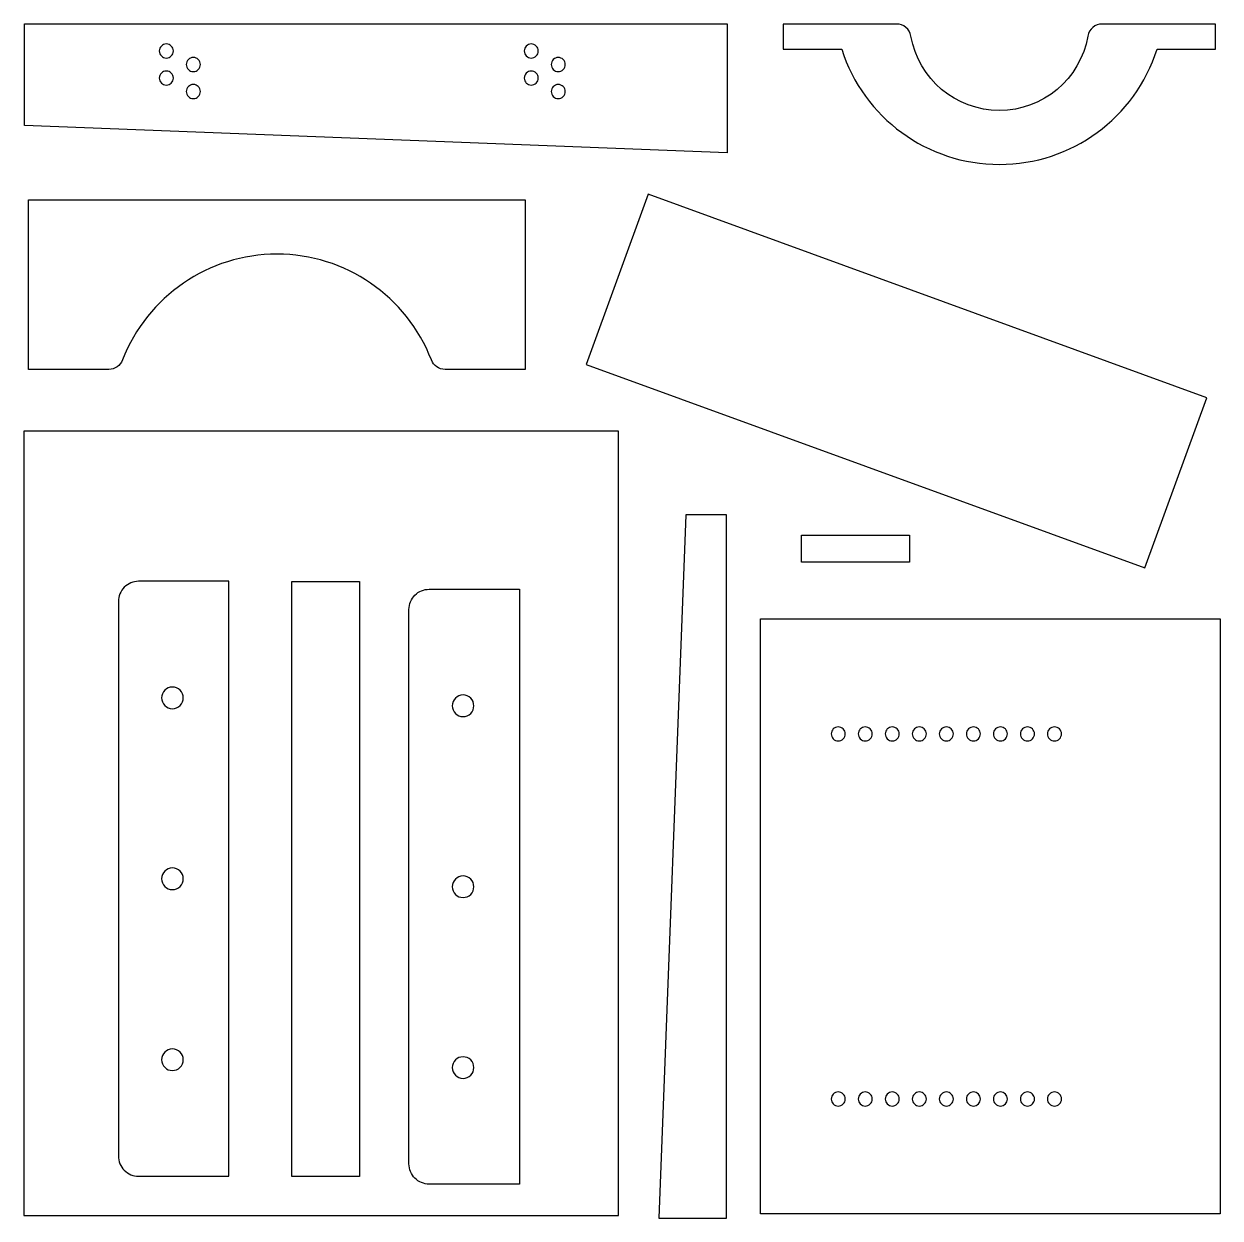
# Model space of a CAD drawing. Extents: x 0 to 22.1, y -0.1 to 22.
import ezdxf

# ---------------------------------------------------------------- set-up
doc = ezdxf.new("R2010")
doc.units = 0
doc.layers.get('0').update_dxf_attribs({"linetype": 'CONTINUOUS'})

msp = doc.modelspace()

# ---------------------------------------------------------------- linework, layer by layer
for points in [[(13.011, 22.028), (13.011, 19.648), (0.011, 20.148), (0.011, 22.028)], [(10.401, 15.731), (20.738, 11.969), (21.884, 15.117), (11.547, 18.879)], [(0.002, 0), (11.002, 0), (11.002, 14.5), (0.002, 14.5)], [(12.247, 12.95), (11.747, -0.05), (12.997, -0.05), (12.997, 12.95)], [(14.383, 12.075), (14.383, 12.575), (16.383, 12.575), (16.383, 12.075)], [(6.207, 0.721), (4.957, 0.721), (4.957, 11.721), (6.207, 11.721)], [(13.627, 11.026), (22.127, 11.026), (22.127, 0.026), (13.627, 0.026)]]:
    msp.add_lwpolyline(points, close=True)
for points in [[(14.045, 21.56), (15.128, 21.56, 0.730215), (20.962, 21.56), (22.045, 21.56), (22.045, 22.027), (19.947, 22.027, 0.364389), (19.681, 21.803, -0.840361), (16.409, 21.803, 0.364389), (16.143, 22.027), (14.045, 22.027)], [(2.636, 21.398, 0.414214), (2.766, 21.528, 0.414214), (2.636, 21.658, 0.414214), (2.506, 21.528, 0.414214)], [(9.386, 21.398, 0.414214), (9.516, 21.528, 0.414214), (9.386, 21.658, 0.414214), (9.256, 21.528, 0.414214)], [(3.136, 21.148, 0.414214), (3.266, 21.278, 0.414214), (3.136, 21.408, 0.414214), (3.006, 21.278, 0.414214)], [(9.886, 21.148, 0.414214), (10.016, 21.278, 0.414214), (9.886, 21.408, 0.414214), (9.756, 21.278, 0.414214)], [(2.636, 20.898, 0.414214), (2.766, 21.028, 0.414214), (2.636, 21.158, 0.414214), (2.506, 21.028, 0.414214)], [(9.386, 20.898, 0.414214), (9.516, 21.028, 0.414214), (9.386, 21.158, 0.414214), (9.256, 21.028, 0.414214)], [(3.136, 20.648, 0.414214), (3.266, 20.778, 0.414214), (3.136, 20.908, 0.414214), (3.006, 20.778, 0.414214)], [(9.886, 20.648, 0.414214), (10.016, 20.778, 0.414214), (9.886, 20.908, 0.414214), (9.756, 20.778, 0.414214)], [(9.276, 18.773), (9.276, 15.642), (7.791, 15.642, -0.309793), (7.539, 15.815, 0.685361), (1.826, 15.815, -0.309793), (1.574, 15.642), (0.089, 15.642), (0.089, 18.773)], [(2.124, 0.723), (3.794, 0.723), (3.794, 11.723), (2.124, 11.723, 0.414214), (1.749, 11.348), (1.749, 1.098, 0.414214)], [(9.169, 0.576), (7.499, 0.576, -0.414214), (7.124, 0.951), (7.124, 11.201, -0.414214), (7.499, 11.576), (9.169, 11.576)], [(2.549, 9.568, 0.414214), (2.749, 9.368, 0.414214), (2.949, 9.568, 0.414214), (2.749, 9.768, 0.414214)], [(7.924, 9.421, 0.414214), (8.124, 9.221, 0.414214), (8.324, 9.421, 0.414214), (8.124, 9.621, 0.414214)], [(15.194, 8.901, 0.414214), (15.064, 9.031, 0.414214), (14.934, 8.901, 0.414214), (15.064, 8.771, 0.414214)], [(15.694, 8.901, 0.414214), (15.564, 9.031, 0.414214), (15.434, 8.901, 0.414214), (15.564, 8.771, 0.414214)], [(16.194, 8.901, 0.414214), (16.064, 9.031, 0.414214), (15.934, 8.901, 0.414214), (16.064, 8.771, 0.414214)], [(16.694, 8.901, 0.414214), (16.564, 9.031, 0.414214), (16.434, 8.901, 0.414214), (16.564, 8.771, 0.414214)], [(17.194, 8.901, 0.414214), (17.064, 9.031, 0.414214), (16.934, 8.901, 0.414214), (17.064, 8.771, 0.414214)], [(17.694, 8.901, 0.414214), (17.564, 9.031, 0.414214), (17.434, 8.901, 0.414214), (17.564, 8.771, 0.414214)], [(18.194, 8.901, 0.414214), (18.064, 9.031, 0.414214), (17.934, 8.901, 0.414214), (18.064, 8.771, 0.414214)], [(18.694, 8.901, 0.414214), (18.564, 9.031, 0.414214), (18.434, 8.901, 0.414214), (18.564, 8.771, 0.414214)], [(19.194, 8.901, 0.414214), (19.064, 9.031, 0.414214), (18.934, 8.901, 0.414214), (19.064, 8.771, 0.414214)], [(2.549, 6.223, 0.414214), (2.749, 6.023, 0.414214), (2.949, 6.223, 0.414214), (2.749, 6.423, 0.414214)], [(7.924, 6.076, 0.414214), (8.124, 5.876, 0.414214), (8.324, 6.076, 0.414214), (8.124, 6.276, 0.414214)], [(2.549, 2.878, 0.414214), (2.749, 2.678, 0.414214), (2.949, 2.878, 0.414214), (2.749, 3.078, 0.414214)], [(7.924, 2.731, 0.414214), (8.124, 2.531, 0.414214), (8.324, 2.731, 0.414214), (8.124, 2.931, 0.414214)], [(15.194, 2.151, 0.414214), (15.064, 2.281, 0.414214), (14.934, 2.151, 0.414214), (15.064, 2.021, 0.414214)], [(15.694, 2.151, 0.414214), (15.564, 2.281, 0.414214), (15.434, 2.151, 0.414214), (15.564, 2.021, 0.414214)], [(16.194, 2.151, 0.414214), (16.064, 2.281, 0.414214), (15.934, 2.151, 0.414214), (16.064, 2.021, 0.414214)], [(16.694, 2.151, 0.414214), (16.564, 2.281, 0.414214), (16.434, 2.151, 0.414214), (16.564, 2.021, 0.414214)], [(17.194, 2.151, 0.414214), (17.064, 2.281, 0.414214), (16.934, 2.151, 0.414214), (17.064, 2.021, 0.414214)], [(17.694, 2.151, 0.414214), (17.564, 2.281, 0.414214), (17.434, 2.151, 0.414214), (17.564, 2.021, 0.414214)], [(18.194, 2.151, 0.414214), (18.064, 2.281, 0.414214), (17.934, 2.151, 0.414214), (18.064, 2.021, 0.414214)], [(18.694, 2.151, 0.414214), (18.564, 2.281, 0.414214), (18.434, 2.151, 0.414214), (18.564, 2.021, 0.414214)], [(19.194, 2.151, 0.414214), (19.064, 2.281, 0.414214), (18.934, 2.151, 0.414214), (19.064, 2.021, 0.414214)]]:
    msp.add_lwpolyline(points, format="xyb", close=True)

doc.saveas('drawing.dxf')
